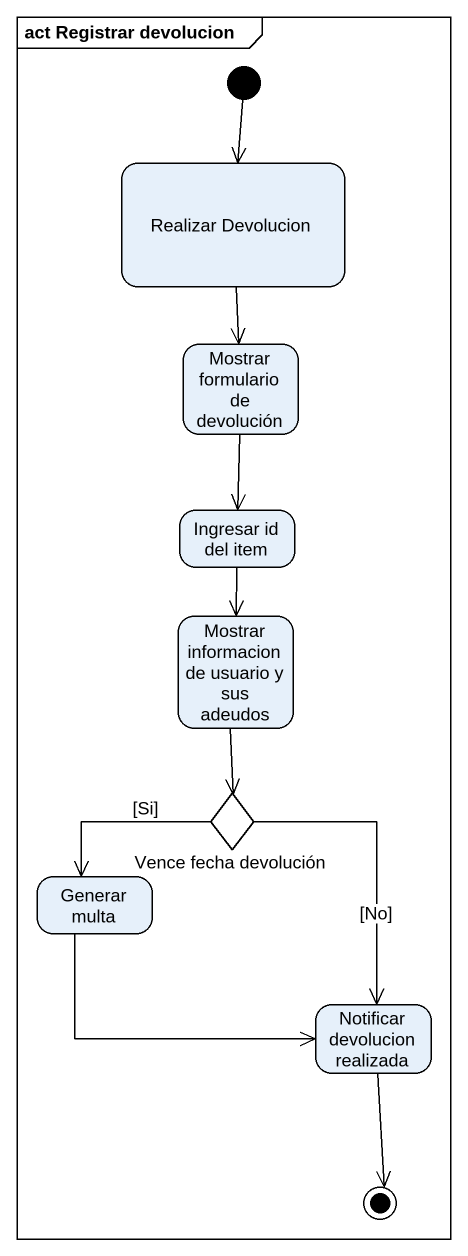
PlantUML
@startuml
mainframe act Registrar devolucion
hide empty description
state "Realizar Devolucion" as Realizar_Devolucion
state "Mostrar formulario de devolución" as Mostrar_formulario_de
state "Ingresar id del item" as Ingresar_id_del_item
state "Mostrar informacion de usuario y sus adeudos" as Mostrar_informacion_de
state "Vence fecha devolución" as Vence_fecha_devolución <<choice>>
state "Generar multa" as Generar_multa
state "Notificar devolucion realizada" as Notificar_devolucion
[*] --> Realizar_Devolucion
Realizar_Devolucion --> Mostrar_formulario_de
Mostrar_formulario_de --> Ingresar_id_del_item
Ingresar_id_del_item --> Mostrar_informacion_de
Mostrar_informacion_de --> Vence_fecha_devolución
Vence_fecha_devolución --> Generar_multa : [Si]
Vence_fecha_devolución --> Notificar_devolucion : [No]
Generar_multa -right-> Notificar_devolucion
Notificar_devolucion --> [*]
@enduml
